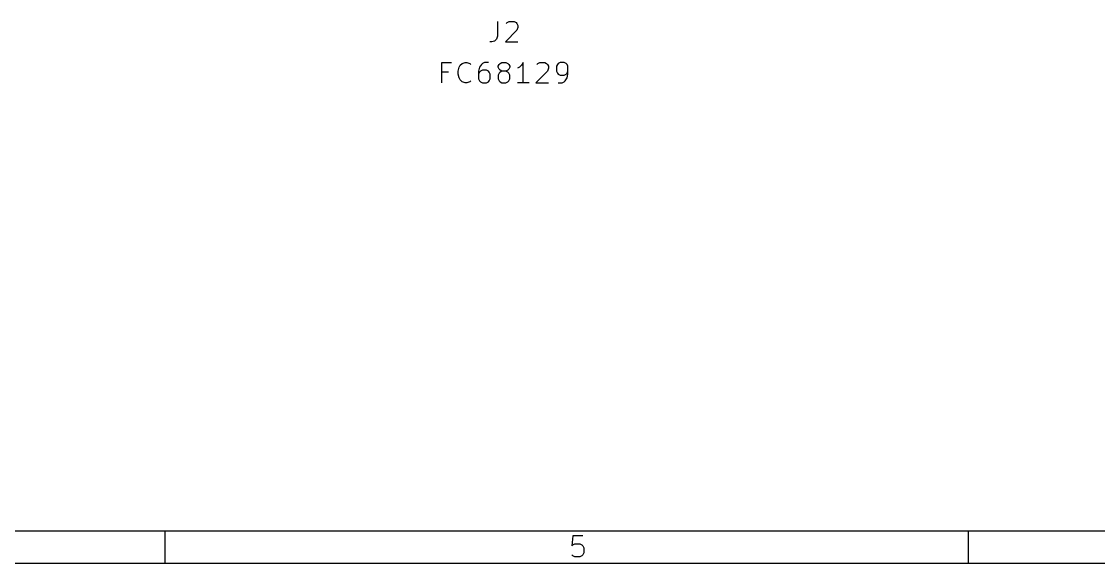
# Model space of a CAD drawing. Header units: inches. Extents: x 0.4 to 16.1, y -11.3 to -0.4.
# Drawn here: x 7.917 to 10.556, y -11.299 to -9.973 of the extents above; entities that cross this region are included whole.
import ezdxf

# ---------------------------------------------------------------- set-up
doc = ezdxf.new("R2010")
doc.units = ezdxf.units.IN
doc.header["$MEASUREMENT"] = 0
doc.layers.add('GREENSIXTYFIVE', color=129, linetype='CONTINUOUS')
doc.layers.add('RED', color=14, linetype='CONTINUOUS')

msp = doc.modelspace()

# ---------------------------------------------------------------- linework, layer by layer
at = {"layer": 'GREENSIXTYFIVE', "linetype": 'CONTINUOUS'}
for p, q in [((9.0833, -9.9728), (9.0833, -10.0085)), ((9.1071, -9.9752), (9.1119, -9.9728)), ((9.1119, -9.9728), (9.1238, -9.9728)), ((9.1238, -9.9728), (9.1286, -9.9752)), ((9.1309, -9.9942), (9.1024, -10.0228)), ((9.1048, -9.9776), (9.1071, -9.9752)), ((9.1286, -9.9752), (9.1309, -9.9776)), ((9.1309, -9.9776), (9.1333, -9.9823)), ((9.1333, -9.9871), (9.1309, -9.9942)), ((9.1333, -9.9823), (9.1333, -9.9871)), ((9.069, -10.0228), (9.0643, -10.0228)), ((9.0762, -10.0204), (9.069, -10.0228)), ((9.0809, -10.0157), (9.0762, -10.0204)), ((9.0833, -10.0085), (9.0809, -10.0157)), ((9.1024, -10.0228), (9.1333, -10.0228)), ((8.9464, -10.1228), (8.9464, -10.0728)), ((8.9464, -10.0728), (8.9702, -10.0728)), ((8.9893, -10.0847), (8.9917, -10.0799)), ((8.9917, -10.0799), (8.9964, -10.0752)), ((8.9964, -10.0752), (9.0036, -10.0728)), ((9.0036, -10.0728), (9.0083, -10.0728)), ((9.0083, -10.0728), (9.0155, -10.0752)), ((9.0155, -10.0752), (9.0179, -10.0776)), ((9.044, -10.0776), (9.0393, -10.0847)), ((9.0464, -10.0752), (9.044, -10.0776)), ((9.0512, -10.0728), (9.0464, -10.0752)), ((9.0607, -10.0728), (9.0512, -10.0728)), ((9.0845, -10.0823), (9.0869, -10.0776)), ((9.0869, -10.0776), (9.0893, -10.0752)), ((9.0893, -10.0752), (9.094, -10.0728)), ((9.094, -10.0728), (9.1036, -10.0728)), ((9.1036, -10.0728), (9.1083, -10.0752)), ((9.1083, -10.0752), (9.1107, -10.0776)), ((9.1107, -10.0776), (9.1131, -10.0823)), ((9.1417, -10.0799), (9.1369, -10.0847)), ((9.1464, -10.0728), (9.1417, -10.0799)), ((9.1464, -10.1228), (9.1464, -10.0728)), ((9.1798, -10.0776), (9.1821, -10.0752)), ((9.1821, -10.0752), (9.1869, -10.0728)), ((9.1869, -10.0728), (9.1988, -10.0728)), ((9.1988, -10.0728), (9.2036, -10.0752)), ((9.2036, -10.0752), (9.2059, -10.0776)), ((9.2059, -10.0776), (9.2083, -10.0823)), ((9.2298, -10.0776), (9.2274, -10.0823)), ((9.2321, -10.0752), (9.2298, -10.0776)), ((9.2369, -10.0728), (9.2321, -10.0752)), ((9.2464, -10.0728), (9.2369, -10.0728)), ((9.2512, -10.0752), (9.2464, -10.0728)), ((9.2536, -10.0776), (9.2512, -10.0752)), ((9.2559, -10.0823), (9.2536, -10.0776)), ((8.9631, -10.0966), (8.9464, -10.0966)), ((8.9869, -10.0942), (8.9893, -10.0847)), ((8.9869, -10.1014), (8.9869, -10.0942)), ((8.9893, -10.1109), (8.9869, -10.1014)), ((9.0393, -10.0847), (9.0369, -10.0942)), ((9.0369, -10.0942), (9.0369, -10.1133)), ((9.0393, -10.0966), (9.0369, -10.1014)), ((9.0417, -10.0942), (9.0393, -10.0966)), ((9.0464, -10.0918), (9.0417, -10.0942)), ((9.056, -10.0918), (9.0464, -10.0918)), ((9.0607, -10.0942), (9.056, -10.0918)), ((9.0631, -10.0966), (9.0607, -10.0942)), ((9.0655, -10.1014), (9.0631, -10.0966)), ((9.0655, -10.1133), (9.0655, -10.1014)), ((9.0845, -10.0847), (9.0845, -10.0823)), ((9.0869, -10.0895), (9.0845, -10.0847)), ((9.0869, -10.099), (9.0845, -10.1038)), ((9.0845, -10.1038), (9.0845, -10.1133)), ((9.0893, -10.0918), (9.0869, -10.0895)), ((9.0893, -10.0966), (9.0869, -10.099)), ((9.094, -10.0942), (9.0893, -10.0918)), ((9.094, -10.0942), (9.0893, -10.0966)), ((9.1036, -10.0942), (9.094, -10.0942)), ((9.1083, -10.0918), (9.1036, -10.0942)), ((9.1083, -10.0966), (9.1036, -10.0942)), ((9.1107, -10.0895), (9.1083, -10.0918)), ((9.1107, -10.099), (9.1083, -10.0966)), ((9.1131, -10.0847), (9.1107, -10.0895)), ((9.1131, -10.1038), (9.1107, -10.099)), ((9.1131, -10.0823), (9.1131, -10.0847)), ((9.1131, -10.1133), (9.1131, -10.1038)), ((9.1369, -10.0847), (9.1321, -10.0871)), ((9.2059, -10.0942), (9.1774, -10.1228)), ((9.2083, -10.0871), (9.2059, -10.0942)), ((9.2083, -10.0823), (9.2083, -10.0871)), ((9.2274, -10.0823), (9.2274, -10.0942)), ((9.2274, -10.0942), (9.2298, -10.099)), ((9.2298, -10.099), (9.2321, -10.1014)), ((9.2321, -10.1014), (9.2369, -10.1038)), ((9.2369, -10.1038), (9.2464, -10.1038)), ((9.2464, -10.1038), (9.2512, -10.1014)), ((9.2512, -10.1014), (9.2536, -10.099)), ((9.2536, -10.099), (9.2559, -10.0942)), ((9.2536, -10.1109), (9.2559, -10.1014)), ((9.2559, -10.1014), (9.2559, -10.0823)), ((8.9917, -10.1157), (8.9893, -10.1109)), ((8.9964, -10.1204), (8.9917, -10.1157)), ((9.0036, -10.1228), (8.9964, -10.1204)), ((9.0083, -10.1228), (9.0036, -10.1228)), ((9.0155, -10.1204), (9.0083, -10.1228)), ((9.0179, -10.118), (9.0155, -10.1204)), ((9.0369, -10.1133), (9.0393, -10.118)), ((9.0393, -10.118), (9.0417, -10.1204)), ((9.0417, -10.1204), (9.0464, -10.1228)), ((9.0464, -10.1228), (9.056, -10.1228)), ((9.056, -10.1228), (9.0607, -10.1204)), ((9.0607, -10.1204), (9.0631, -10.118)), ((9.0631, -10.118), (9.0655, -10.1133)), ((9.0845, -10.1133), (9.0869, -10.118)), ((9.0869, -10.118), (9.0893, -10.1204)), ((9.0893, -10.1204), (9.094, -10.1228)), ((9.094, -10.1228), (9.1036, -10.1228)), ((9.1036, -10.1228), (9.1083, -10.1204)), ((9.1083, -10.1204), (9.1107, -10.118)), ((9.1107, -10.118), (9.1131, -10.1133)), ((9.1607, -10.1228), (9.1321, -10.1228)), ((9.1774, -10.1228), (9.2083, -10.1228)), ((9.2321, -10.1228), (9.2417, -10.1228)), ((9.2417, -10.1228), (9.2464, -10.1204)), ((9.2464, -10.1204), (9.2488, -10.118)), ((9.2488, -10.118), (9.2536, -10.1109))]:
    msp.add_line(p, q, dxfattribs=at)
at = {"layer": 'RED', "linetype": 'CONTINUOUS'}
for p, q in [((16.0626, -11.2206), (0.4724, -11.2206)), ((8.2677, -11.2206), (8.2677, -11.2993)), ((9.268, -11.2321), (9.2656, -11.2565)), ((9.2924, -11.2321), (9.268, -11.2321)), ((10.2362, -11.2206), (10.2362, -11.2993)), ((9.2656, -11.2565), (9.268, -11.2541)), ((9.268, -11.2541), (9.2729, -11.2516)), ((9.2729, -11.2516), (9.2851, -11.2516)), ((9.2851, -11.2516), (9.29, -11.2541)), ((9.29, -11.2541), (9.2924, -11.2565)), ((9.2924, -11.2565), (9.2948, -11.2614)), ((9.2948, -11.2614), (9.2948, -11.2736)), ((9.268, -11.2809), (9.2656, -11.2784)), ((9.2729, -11.2833), (9.268, -11.2809)), ((9.2851, -11.2833), (9.2729, -11.2833)), ((9.29, -11.2809), (9.2851, -11.2833)), ((9.2924, -11.2784), (9.29, -11.2809)), ((9.2948, -11.2736), (9.2924, -11.2784)), ((16.1413, -11.2993), (0.3937, -11.2993))]:
    msp.add_line(p, q, dxfattribs=at)

doc.saveas('drawing.dxf')
